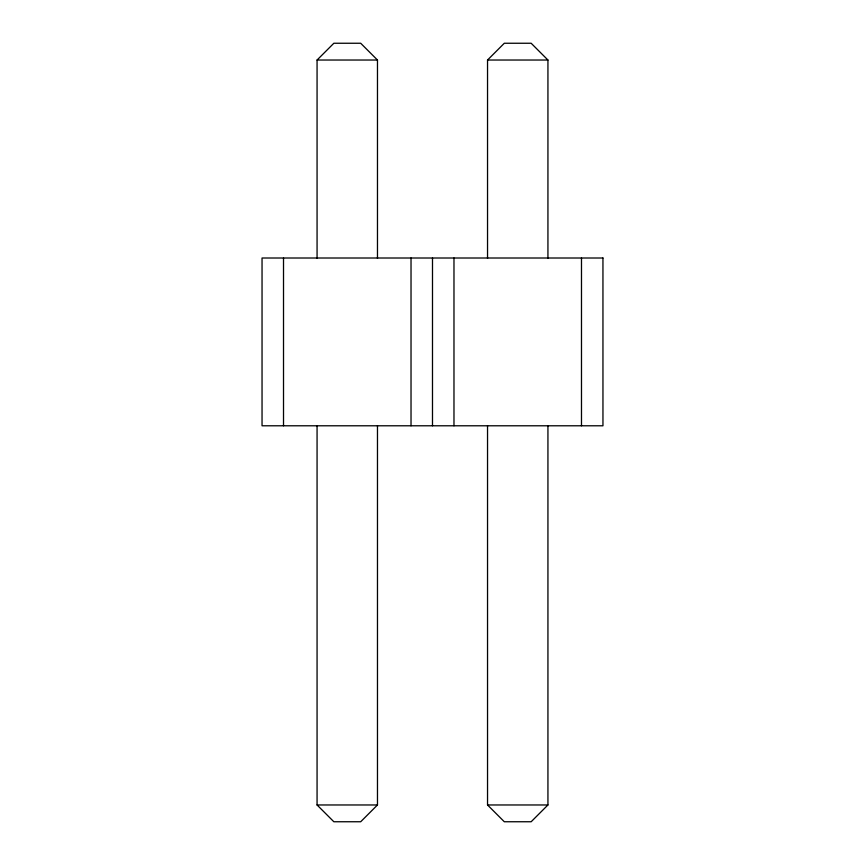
<?xml version="1.0" encoding="UTF-8"?>
<svg xmlns="http://www.w3.org/2000/svg" width="865" height="865" viewBox="0 0 865 865"><rect width="100%" height="100%" fill="white"/><g stroke="black" fill="none" stroke-linecap="round" stroke-linejoin="round"><path stroke-width="1.3" d="M317.066 258.408L317.066 60.031L333.847 43.25L360.694 43.25L377.475 60.031L377.475 258.408M487.536 258.408L487.536 60.031L504.306 43.25L531.153 43.25L547.934 60.031L547.934 258.408M377.475 425.753L377.475 804.969L360.694 821.75L333.847 821.75L317.066 804.969L317.066 425.753M547.934 425.753L547.934 804.969L531.153 821.75L504.306 821.75L487.536 804.969L487.536 425.753M317.066 60.031L377.475 60.031M487.536 60.031L547.934 60.031M317.066 804.969L377.475 804.969M487.536 804.969L547.934 804.969M581.485 258.008L581.485 425.785M453.974 258.008L453.974 425.785M432.5 258.008L432.489 425.785M411.026 258.008L411.026 425.785M283.515 258.008L283.515 425.785M602.959 258.008L262.041 258.008L262.041 425.785L602.959 425.785L602.948 258.008"/></g></svg>
